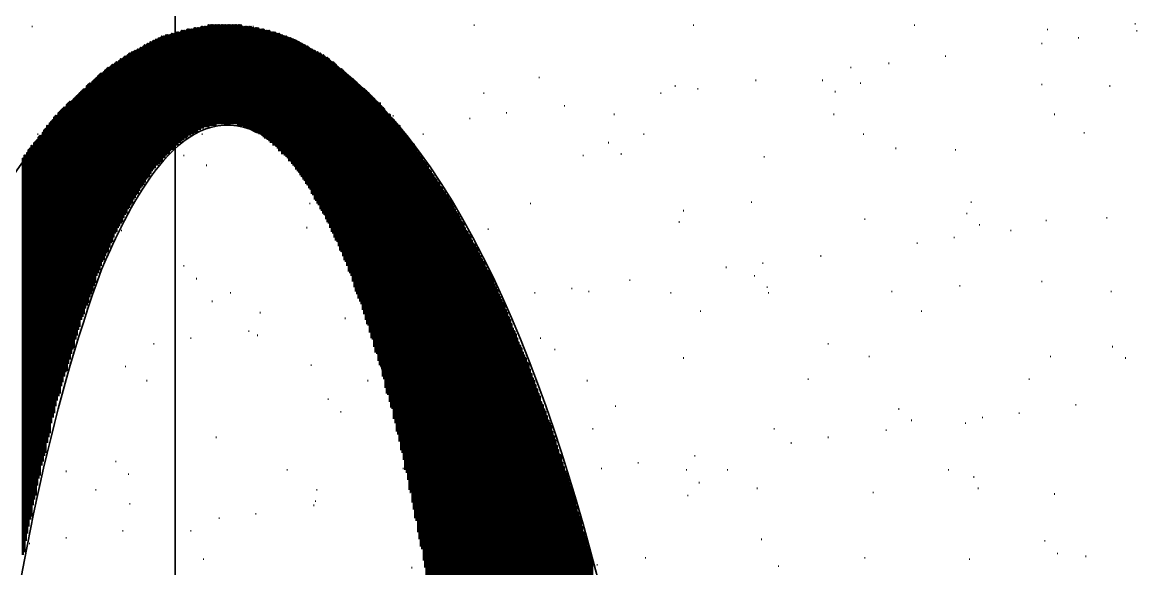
# Model space of a CAD drawing. Header units: inches. Extents: x 5 to 516, y -193 to 129.
# Drawn here: x 72.109 to 74.732, y -82.364 to -81.078 of the extents above; entities that cross this region are included whole.
import ezdxf

# ---------------------------------------------------------------- set-up
doc = ezdxf.new("R2010")
doc.units = ezdxf.units.IN
doc.header["$MEASUREMENT"] = 0
doc.layers.add('PDF4_Geometry', color=7, linetype='Continuous')

msp = doc.modelspace()

# ---------------------------------------------------------------- linework, layer by layer
at = {"layer": 'PDF4_Geometry', "lineweight": 35}
for points in [[(72.4687539, -100.0563172), (72.4687539, -77.7463161), (72.5687539, -77.739648), (72.6687539, -77.7196488)], [(72.7320875, -81.1129845), (72.7520875, -81.119651), (72.7687541, -81.1296511)], [(72.6920874, -81.3563179), (72.6820874, -81.3496513), (72.6687542, -81.3396512), (72.6587542, -81.3363178), (72.6454208, -81.3296512)], [(72.3054208, -81.636318), (72.2954208, -81.6596512), (72.2854208, -81.6863178)], [(72.9854207, -81.9963179), (72.9654209, -81.9296512)]]:
    msp.add_lwpolyline(points, dxfattribs=at)
at = {"layer": 'PDF4_Geometry', "lineweight": 15}
for points in [[(72.1320941, -81.0896489), (72.1320941, -81.0863155)], [(72.6520933, -81.0896489), (72.6520933, -81.0863155)], [(73.1720925, -81.0863155), (73.1720925, -81.0829822)], [(73.6887586, -81.0863155), (73.6887586, -81.0829822)], [(74.2087612, -81.0863155), (74.2087612, -81.0829822)], [(74.7287604, -81.0829822), (74.7287604, -81.0796489)], [(72.5320948, -81.0929822), (72.5320948, -81.0896489)], [(74.522092, -81.0963155), (74.522092, -81.0929822)], [(74.5954257, -81.1163155), (74.5954257, -81.1129821)], [(74.7320936, -81.0996488), (74.7320936, -81.0963155)], [(74.5087591, -81.1296488), (74.5087591, -81.1263156)], [(74.2820949, -81.1596488), (74.2820949, -81.1563155)], [(74.0587605, -81.1863156), (74.0587605, -81.1829821)], [(74.1487602, -81.1763155), (74.1487602, -81.1729822)], [(72.6454269, -81.1963155), (72.6454269, -81.1929822)], [(73.3254264, -81.2096489), (73.3254264, -81.2063155)], [(73.835426, -81.2163155), (73.835426, -81.2129822)], [(73.9920932, -81.2163155), (73.9920932, -81.2129822)], [(72.6787589, -81.2229822), (72.6787589, -81.2196488)], [(72.7687586, -81.2429821), (72.7687586, -81.2396488)], [(73.1954283, -81.2463156), (73.1954283, -81.2429821)], [(73.612095, -81.2463156), (73.612095, -81.2429821)], [(73.645427, -81.2296488), (73.645427, -81.2263155)], [(73.6987615, -81.2363155), (73.6987615, -81.2329822)], [(74.0220919, -81.2429821), (74.0220919, -81.2396488)], [(74.0820929, -81.2229822), (74.0820929, -81.2196488)], [(74.5087591, -81.2263155), (74.5087591, -81.2229822)], [(74.6687594, -81.2296488), (74.6687594, -81.2263155)], [(72.3320927, -81.2496489), (72.3320927, -81.2463156)], [(72.4620943, -81.2996489), (72.4620943, -81.2963155)], [(72.9820935, -81.2996489), (72.9820935, -81.2963155)], [(73.2487595, -81.2929822), (73.2487595, -81.2896488)], [(73.3854274, -81.2763155), (73.3854274, -81.2729822)], [(73.5020927, -81.2963155), (73.5020927, -81.2929822)], [(74.0187587, -81.2963155), (74.0187587, -81.2929822)], [(74.5387614, -81.2963155), (74.5387614, -81.2929822)], [(73.1620929, -81.3063156), (73.1620929, -81.3029821)], [(72.1454268, -81.3429822), (72.1454268, -81.3396489)], [(72.5320948, -81.3429822), (72.5320948, -81.3396489)], [(72.9354253, -81.3363155), (72.9354253, -81.3329822)], [(73.052094, -81.3429822), (73.052094, -81.3396489)], [(73.5720932, -81.3429822), (73.5720932, -81.3396489)], [(74.0887593, -81.3429822), (74.0887593, -81.3396489)], [(74.6087619, -81.3396489), (74.6087619, -81.3363155)], [(72.1754256, -81.3696489), (72.1754256, -81.3663155)], [(72.7154274, -81.3629821), (72.7154274, -81.3596489)], [(72.802094, -81.3529822), (72.802094, -81.3496488)], [(72.8220932, -81.3563155), (72.8220932, -81.3529822)], [(73.4887599, -81.3629821), (73.4887599, -81.3596489)], [(74.1654262, -81.3763156), (74.1654262, -81.3729821)], [(72.4887598, -81.3929822), (72.4887598, -81.3896489)], [(72.9920931, -81.3996489), (72.9920931, -81.3963155)], [(73.4287589, -81.3929822), (73.4287589, -81.3896489)], [(73.5187587, -81.3896489), (73.5187587, -81.3863155)], [(73.8554253, -81.3963155), (73.8554253, -81.3929822)], [(74.3054273, -81.3796489), (74.3054273, -81.3763156)], [(72.1187613, -81.4129823), (72.1187613, -81.4096488)], [(72.2654254, -81.4229823), (72.2654254, -81.4196489)], [(72.3520919, -81.4129823), (72.3520919, -81.4096488)], [(72.5420944, -81.4163155), (72.5420944, -81.4129823)], [(72.2687586, -81.5063156), (72.2687586, -81.5029822)], [(72.3220931, -81.5029822), (72.3220931, -81.4996489)], [(72.785428, -81.5063156), (72.785428, -81.5029822)], [(72.9887599, -81.5096489), (72.9887599, -81.5063156)], [(73.3054272, -81.5063156), (73.3054272, -81.5029822)], [(73.8254265, -81.5029822), (73.8254265, -81.4996489)], [(74.3420925, -81.5029822), (74.3420925, -81.4996489)], [(73.0187586, -81.5363155), (73.0187586, -81.5329822)], [(73.6654262, -81.5229822), (73.6654262, -81.5196489)], [(74.3320929, -81.5296488), (74.3320929, -81.5263155)], [(73.6554266, -81.5496489), (73.6554266, -81.5463155)], [(74.0920924, -81.5429823), (74.0920924, -81.5396488)], [(74.3620951, -81.5563156), (74.3620951, -81.5529822)], [(74.5187588, -81.5463155), (74.5187588, -81.5429823)], [(74.662093, -81.5396488), (74.662093, -81.5363155)], [(72.3420923, -81.5696489), (72.3420923, -81.5663156)], [(72.7787616, -81.5629822), (72.7787616, -81.5596489)], [(73.2054279, -81.5663156), (73.2054279, -81.5629822)], [(74.3020941, -81.5863155), (74.3020941, -81.5829822)], [(74.4354254, -81.5696489), (74.4354254, -81.5663156)], [(74.2154276, -81.5996488), (74.2154276, -81.5963155)], [(73.9887599, -81.6296489), (73.9887599, -81.6263156)], [(72.4887598, -81.6529822), (72.4887598, -81.6496489)], [(73.7654255, -81.6563155), (73.7654255, -81.6529822)], [(73.852092, -81.6463155), (73.852092, -81.6429822)], [(72.5187586, -81.6829822), (72.5187586, -81.6796489)], [(73.1654261, -81.6696489), (73.1654261, -81.6663156)], [(73.5387613, -81.6863156), (73.5387613, -81.6829822)], [(73.8320929, -81.6763156), (73.8320929, -81.6729823)], [(74.5087591, -81.6896489), (74.5087591, -81.6863156)], [(72.5987588, -81.7163156), (72.5987588, -81.7129822)], [(73.0054259, -81.7196488), (73.0054259, -81.7163156)], [(73.1154281, -81.7163156), (73.1154281, -81.7129822)], [(73.3154268, -81.7163156), (73.3154268, -81.7129822)], [(73.4020934, -81.7063155), (73.4020934, -81.7029822)], [(73.4420951, -81.7129822), (73.4420951, -81.7096489)], [(73.6354274, -81.7163156), (73.6354274, -81.7129822)], [(73.862095, -81.7029822), (73.862095, -81.6996489)], [(73.8654282, -81.7163156), (73.8654282, -81.7129822)], [(74.1554266, -81.7129822), (74.1554266, -81.7096489)], [(74.3154269, -81.6996489), (74.3154269, -81.6963155)], [(74.6720927, -81.7129822), (74.6720927, -81.7096489)], [(72.1287609, -81.7329823), (72.1287609, -81.7296488)], [(72.5554272, -81.7363156), (72.5554272, -81.7329823)], [(73.0920924, -81.7463156), (73.0920924, -81.7429822)], [(72.1487601, -81.7629822), (72.1487601, -81.7596489)], [(72.6687593, -81.7629822), (72.6687593, -81.7596489)], [(72.9554279, -81.7629822), (72.9554279, -81.7596489)], [(73.1854253, -81.7596489), (73.1854253, -81.7563156)], [(73.705428, -81.7596489), (73.705428, -81.7563156)], [(74.2254272, -81.7596489), (74.2254272, -81.7563156)], [(72.8687613, -81.7763156), (72.8687613, -81.7729822)], [(72.5054258, -81.8229822), (72.5054258, -81.8196489)], [(72.6420937, -81.8063156), (72.6420937, -81.8029822)], [(72.6620929, -81.8163156), (72.6620929, -81.8129822)], [(73.3287596, -81.8229822), (73.3287596, -81.8196489)], [(72.4187593, -81.8363156), (72.4187593, -81.8329822)], [(73.362095, -81.849649), (73.362095, -81.8463156)], [(74.0054259, -81.8363156), (74.0054259, -81.8329822)], [(74.6754258, -81.8429821), (74.6754258, -81.839649)], [(72.192095, -81.8663156), (72.192095, -81.8629822)], [(73.6654262, -81.869649), (73.6654262, -81.8663156)], [(74.1020921, -81.8663156), (74.1020921, -81.8629822)], [(74.5287618, -81.8663156), (74.5287618, -81.8629822)], [(74.7054281, -81.869649), (74.7054281, -81.8663156)], [(72.3520919, -81.8896488), (72.3520919, -81.8863156)], [(72.7887612, -81.8863156), (72.7887612, -81.8829822)], [(73.2154275, -81.8863156), (73.2154275, -81.8829822)], [(72.4020933, -81.9229823), (72.4020933, -81.9196489)], [(72.9220925, -81.9229823), (72.9220925, -81.9196489)], [(73.4387586, -81.9229823), (73.4387586, -81.9196489)], [(73.9587612, -81.9196489), (73.9587612, -81.9163155)], [(74.4787604, -81.9196489), (74.4787604, -81.9163155)], [(72.1620928, -81.9629821), (72.1620928, -81.959649)], [(72.8287596, -81.9663156), (72.8287596, -81.9629821)], [(74.5887593, -81.979649), (74.5887593, -81.9763156)], [(72.8587617, -81.9963156), (72.8587617, -81.9929822)], [(73.5054259, -81.9829822), (73.5054259, -81.979649)], [(74.1720926, -81.989649), (74.1720926, -81.9863156)], [(74.455428, -81.9996488), (74.455428, -81.9963156)], [(74.2020948, -82.0163156), (74.2020948, -82.0129822)], [(74.3287597, -82.0229822), (74.3287597, -82.0196489)], [(74.3687615, -82.0096488), (74.3687615, -82.0063156)], [(72.1387605, -82.0563155), (72.1387605, -82.0529823)], [(72.5654268, -82.0563155), (72.5654268, -82.0529823)], [(73.0154255, -82.0396489), (73.0154255, -82.0363157)], [(73.4520947, -82.0363157), (73.4520947, -82.0329822)], [(73.878761, -82.0363157), (73.878761, -82.0329822)], [(74.0054259, -82.0563155), (74.0054259, -82.0529823)], [(74.1420938, -82.0396489), (74.1420938, -82.0363157)], [(73.9187594, -82.0696489), (73.9187594, -82.0663155)], [(72.3287595, -82.1129822), (72.3287595, -82.109649)], [(73.6920951, -82.099649), (73.6920951, -82.0963156)], [(72.2120942, -82.1363156), (72.2120942, -82.1329823)], [(72.7320934, -82.1329823), (72.7320934, -82.1296488)], [(73.0054259, -82.1296488), (73.0054259, -82.1263156)], [(73.2520927, -82.1329823), (73.2520927, -82.1296488)], [(73.4720939, -82.1296488), (73.4720939, -82.1263156)], [(73.5587605, -82.1163156), (73.5587605, -82.1129822)], [(73.6720926, -82.1329823), (73.6720926, -82.1296488)], [(73.7687587, -82.1329823), (73.7687587, -82.1296488)], [(74.2887614, -82.1329823), (74.2887614, -82.1296488)], [(72.3587617, -82.1429823), (72.3587617, -82.1396489)], [(73.2454263, -82.1596489), (73.2454263, -82.1563157)], [(73.7020947, -82.1629823), (73.7020947, -82.1596489)], [(74.3487589, -82.1496489), (74.3487589, -82.1463156)], [(72.2820947, -82.1796489), (72.2820947, -82.1763155)], [(72.802094, -82.1796489), (72.802094, -82.1763155)], [(73.0220919, -82.1863155), (73.0220919, -82.1829823)], [(73.1087618, -82.1763155), (73.1087618, -82.1729823)], [(73.3220932, -82.1796489), (73.3220932, -82.1763155)], [(73.8387593, -82.1763155), (73.8387593, -82.1729823)], [(74.1120951, -82.1863155), (74.1120951, -82.1829823)], [(74.3587619, -82.1763155), (74.3587619, -82.1729823)], [(74.5387614, -82.1896489), (74.5387614, -82.1863155)], [(72.3620949, -82.2129821), (72.3620949, -82.209649)], [(72.7954276, -82.2163156), (72.7954276, -82.2129821)], [(72.7987608, -82.2063155), (72.7987608, -82.2029824)], [(73.2254271, -82.209649), (73.2254271, -82.2063155)], [(73.6754257, -82.1929824), (73.6754257, -82.1896489)], [(72.6587597, -82.2363156), (72.6587597, -82.2329822)], [(72.5720932, -82.2463157), (72.5720932, -82.2429822)], [(72.2120942, -82.2929823), (72.2120942, -82.2896489)], [(72.3454255, -82.2763157), (72.3454255, -82.2729823)], [(72.5054258, -82.2763157), (72.5054258, -82.2729823)], [(73.1720925, -82.2796489), (73.1720925, -82.2763157)], [(73.8487589, -82.2963155), (73.8487589, -82.2929823)], [(72.1254277, -82.3063155), (72.1254277, -82.3029823)], [(73.2020947, -82.3096489), (73.2020947, -82.3063155)], [(74.5154256, -82.2996489), (74.5154256, -82.2963155)], [(72.535428, -82.3429822), (72.535428, -82.339649)], [(73.0554272, -82.339649), (73.0554272, -82.3363156)], [(73.5754265, -82.339649), (73.5754265, -82.3363156)], [(74.0920924, -82.339649), (74.0920924, -82.3363156)], [(74.3387593, -82.3429822), (74.3387593, -82.339649)], [(74.5454278, -82.329649), (74.5454278, -82.3263155)], [(74.6120951, -82.3363156), (74.6120951, -82.3329822)], [(73.0254284, -82.3629822), (73.0254284, -82.3596491)], [(73.4620943, -82.3563156), (73.4620943, -82.3529822)], [(73.8887606, -82.3596491), (73.8887606, -82.3563156)]]:
    msp.add_lwpolyline(points, dxfattribs=at)
at = {"layer": 'PDF4_Geometry', "lineweight": 50}
for points in [[(72.5470891, -81.3246499), (72.5470891, -81.0846499), (72.5470891, -81.3246499)], [(72.5504189, -81.3213167), (72.5504189, -81.0846501), (72.5504189, -81.3213167)], [(72.5537555, -81.3213167), (72.5537555, -81.0846501), (72.5537555, -81.3213167)], [(72.5570853, -81.3213167), (72.5570853, -81.0846501), (72.5570853, -81.3213167)], [(72.5604219, -81.3213167), (72.5604219, -81.0846501), (72.5604219, -81.3213167)], [(72.5637517, -81.3213167), (72.5637517, -81.0846501), (72.5637517, -81.3213167)], [(72.5670883, -81.3179835), (72.5670883, -81.0846502), (72.5670883, -81.3179835)], [(72.5704181, -81.3179835), (72.5704181, -81.0846502), (72.5704181, -81.3179835)], [(72.5737547, -81.3179835), (72.5737547, -81.0846502), (72.5737547, -81.3179835)], [(72.5770845, -81.3179835), (72.5770845, -81.0846502), (72.5770845, -81.3179835)], [(72.5804211, -81.3179835), (72.5804211, -81.0846502), (72.5804211, -81.3179835)], [(72.5837509, -81.3179835), (72.5837509, -81.0846502), (72.5837509, -81.3179835)], [(72.5870875, -81.3179835), (72.5870875, -81.0846502), (72.5870875, -81.3179835)], [(72.5904241, -81.3179835), (72.5904241, -81.0846502), (72.5904241, -81.3179835)], [(72.5937539, -81.3179835), (72.5937539, -81.0846502), (72.5937539, -81.3179835)], [(72.5970837, -81.3179835), (72.5970837, -81.0846502), (72.5970837, -81.3179835)], [(72.6004203, -81.3179835), (72.6004203, -81.0846502), (72.6004203, -81.3179835)], [(72.6037568, -81.3179835), (72.6037568, -81.0846502), (72.6037568, -81.3179835)], [(72.6070867, -81.3179835), (72.6070867, -81.0846502), (72.6070867, -81.3179835)], [(72.6104165, -81.3179835), (72.6104165, -81.0846502), (72.6104165, -81.3179835)], [(72.6137531, -81.3179835), (72.6137531, -81.0846502), (72.6137531, -81.3179835)], [(72.6170896, -81.3213167), (72.6170896, -81.0846501), (72.6170896, -81.3213167)], [(72.6204194, -81.3213167), (72.6204194, -81.0846501), (72.6204194, -81.3213167)], [(72.623756, -81.3213167), (72.623756, -81.0846501), (72.623756, -81.3213167)], [(72.4370902, -81.4046501), (72.4370902, -81.1113167), (72.4370902, -81.4046501)], [(72.44042, -81.3979837), (72.44042, -81.111317), (72.44042, -81.3979837)], [(72.4437498, -81.3979837), (72.4437498, -81.111317), (72.4437498, -81.3979837)], [(72.4470864, -81.3913173), (72.4470864, -81.1079839), (72.4470864, -81.3913173)], [(72.450423, -81.3879841), (72.450423, -81.1079841), (72.450423, -81.3879841)], [(72.4537528, -81.3879841), (72.4537528, -81.1079841), (72.4537528, -81.3879841)], [(72.4570894, -81.3813177), (72.4570894, -81.1079843), (72.4570894, -81.3813177)], [(72.4604192, -81.3779845), (72.4604192, -81.1046511), (72.4604192, -81.3779845)], [(72.4637558, -81.3779845), (72.4637558, -81.1046511), (72.4637558, -81.3779845)], [(72.4670856, -81.3713181), (72.4670856, -81.1046514), (72.4670856, -81.3713181)], [(72.4704221, -81.3679815), (72.4704221, -81.1013148), (72.4704221, -81.3679815)], [(72.473752, -81.3679815), (72.473752, -81.1013148), (72.473752, -81.3679815)], [(72.4770885, -81.3613151), (72.4770885, -81.1013151), (72.4770885, -81.3613151)], [(72.4804184, -81.3613151), (72.4804184, -81.1013151), (72.4804184, -81.3613151)], [(72.4837549, -81.3579853), (72.4837549, -81.0979853), (72.4837549, -81.3579853)], [(72.4870847, -81.3546487), (72.4870847, -81.097982), (72.4870847, -81.3546487)], [(72.4904213, -81.3513155), (72.4904213, -81.0979822), (72.4904213, -81.3513155)], [(72.4937511, -81.3513155), (72.4937511, -81.0979822), (72.4937511, -81.3513155)], [(72.4970877, -81.3479823), (72.4970877, -81.094649), (72.4970877, -81.3479823)], [(72.5004175, -81.3446491), (72.5004175, -81.0946491), (72.5004175, -81.3446491)], [(72.5037541, -81.3446491), (72.5037541, -81.0946491), (72.5037541, -81.3446491)], [(72.5070907, -81.3413159), (72.5070907, -81.0946492), (72.5070907, -81.3413159)], [(72.5104205, -81.3413159), (72.5104205, -81.0946492), (72.5104205, -81.3413159)], [(72.5137503, -81.3379827), (72.5137503, -81.091316), (72.5137503, -81.3379827)], [(72.5170869, -81.3379827), (72.5170869, -81.091316), (72.5170869, -81.3379827)], [(72.5204235, -81.3346495), (72.5204235, -81.0913162), (72.5204235, -81.3346495)], [(72.5237533, -81.3313163), (72.5237533, -81.0913163), (72.5237533, -81.3313163)], [(72.5270831, -81.3313163), (72.5270831, -81.0913163), (72.5270831, -81.3313163)], [(72.5304197, -81.3279831), (72.5304197, -81.0879831), (72.5304197, -81.3279831)], [(72.5337563, -81.3279831), (72.5337563, -81.0879831), (72.5337563, -81.3279831)], [(72.5370861, -81.3246499), (72.5370861, -81.0879833), (72.5370861, -81.3246499)], [(72.5404227, -81.3246499), (72.5404227, -81.0879833), (72.5404227, -81.3246499)], [(72.5437525, -81.3246499), (72.5437525, -81.0879833), (72.5437525, -81.3246499)], [(72.6270858, -81.3213167), (72.6270858, -81.0879834), (72.6270858, -81.3213167)], [(72.6304224, -81.3246499), (72.6304224, -81.0879833), (72.6304224, -81.3246499)], [(72.6337522, -81.3246499), (72.6337522, -81.0879833), (72.6337522, -81.3246499)], [(72.6370888, -81.3279831), (72.6370888, -81.0879831), (72.6370888, -81.3279831)], [(72.6404186, -81.3279831), (72.6404186, -81.0879831), (72.6404186, -81.3279831)], [(72.6437552, -81.3279831), (72.6437552, -81.0879831), (72.6437552, -81.3279831)], [(72.647085, -81.3313163), (72.647085, -81.087983), (72.647085, -81.3313163)], [(72.6504216, -81.3313163), (72.6504216, -81.0913163), (72.6504216, -81.3313163)], [(72.6537514, -81.3346495), (72.6537514, -81.0913162), (72.6537514, -81.3346495)], [(72.657088, -81.3346495), (72.657088, -81.0913162), (72.657088, -81.3346495)], [(72.6604178, -81.3379827), (72.6604178, -81.091316), (72.6604178, -81.3379827)], [(72.6637544, -81.3379827), (72.6637544, -81.091316), (72.6637544, -81.3379827)], [(72.6670842, -81.3413159), (72.6670842, -81.0946492), (72.6670842, -81.3413159)], [(72.6704208, -81.3413159), (72.6704208, -81.0946492), (72.6704208, -81.3413159)], [(72.6737574, -81.3446491), (72.6737574, -81.0946491), (72.6737574, -81.3446491)], [(72.6770872, -81.3479823), (72.6770872, -81.094649), (72.6770872, -81.3479823)], [(72.680417, -81.3513155), (72.680417, -81.0979822), (72.680417, -81.3513155)], [(72.6837536, -81.3513155), (72.6837536, -81.0979822), (72.6837536, -81.3513155)], [(72.6870902, -81.3546487), (72.6870902, -81.097982), (72.6870902, -81.3546487)], [(72.69042, -81.3579853), (72.69042, -81.0979853), (72.69042, -81.3579853)], [(72.6937498, -81.3613151), (72.6937498, -81.1013151), (72.6937498, -81.3613151)], [(72.6970864, -81.3613151), (72.6970864, -81.1013151), (72.6970864, -81.3613151)], [(72.700423, -81.3679815), (72.700423, -81.1013148), (72.700423, -81.3679815)], [(72.7037528, -81.3679815), (72.7037528, -81.1013148), (72.7037528, -81.3679815)], [(72.7070894, -81.3713181), (72.7070894, -81.1046514), (72.7070894, -81.3713181)], [(72.7104192, -81.3746513), (72.7104192, -81.1046513), (72.7104192, -81.3746513)], [(72.7137558, -81.3813177), (72.7137558, -81.104651), (72.7137558, -81.3813177)], [(72.7170856, -81.3813177), (72.7170856, -81.1079843), (72.7170856, -81.3813177)], [(72.7204222, -81.3879841), (72.7204222, -81.1079841), (72.7204222, -81.3879841)], [(72.723752, -81.3879841), (72.723752, -81.1113174), (72.723752, -81.3879841)], [(72.7270886, -81.3913173), (72.7270886, -81.1113173), (72.7270886, -81.3913173)], [(72.7304184, -81.3946505), (72.7304184, -81.1113171), (72.7304184, -81.3946505)], [(72.3870888, -81.4679842), (72.3870888, -81.1379842), (72.3870888, -81.4679842)], [(72.3904186, -81.464651), (72.3904186, -81.1379843), (72.3904186, -81.464651)], [(72.3937552, -81.4613178), (72.3937552, -81.1346511), (72.3937552, -81.4613178)], [(72.397085, -81.4546514), (72.397085, -81.1313181), (72.397085, -81.4546514)], [(72.4004216, -81.447985), (72.4004216, -81.1313184), (72.4004216, -81.447985)], [(72.4037514, -81.4446485), (72.4037514, -81.1279818), (72.4037514, -81.4446485)], [(72.407088, -81.4413187), (72.407088, -81.1279853), (72.407088, -81.4413187)], [(72.4104178, -81.4346489), (72.4104178, -81.1246488), (72.4104178, -81.4346489)], [(72.4137544, -81.4279825), (72.4137544, -81.1246491), (72.4137544, -81.4279825)], [(72.4170842, -81.4246493), (72.4170842, -81.1213159), (72.4170842, -81.4246493)], [(72.4204208, -81.4213161), (72.4204208, -81.121316), (72.4204208, -81.4213161)], [(72.4237574, -81.4146497), (72.4237574, -81.117983), (72.4237574, -81.4146497)], [(72.4270872, -81.4146497), (72.4270872, -81.117983), (72.4270872, -81.4146497)], [(72.430417, -81.4113165), (72.430417, -81.1146498), (72.430417, -81.4113165)], [(72.4337536, -81.4079833), (72.4337536, -81.1146499), (72.4337536, -81.4079833)], [(72.733755, -81.3979837), (72.733755, -81.1146503), (72.733755, -81.3979837)], [(72.7370848, -81.4046501), (72.7370848, -81.1146501), (72.7370848, -81.4046501)], [(72.7404214, -81.4046501), (72.7404214, -81.1146501), (72.7404214, -81.4046501)], [(72.7437512, -81.4113165), (72.7437512, -81.1179831), (72.7437512, -81.4113165)], [(72.7470878, -81.4146497), (72.7470878, -81.117983), (72.7470878, -81.4146497)], [(72.7504176, -81.4146497), (72.7504176, -81.1213163), (72.7504176, -81.4146497)], [(72.7537541, -81.4246493), (72.7537541, -81.1213159), (72.7537541, -81.4246493)], [(72.7570907, -81.4279825), (72.7570907, -81.1246491), (72.7570907, -81.4279825)], [(72.7604205, -81.4313157), (72.7604205, -81.124649), (72.7604205, -81.4313157)], [(72.7637504, -81.4379821), (72.7637504, -81.127982), (72.7637504, -81.4379821)], [(72.7670869, -81.4413187), (72.7670869, -81.1279853), (72.7670869, -81.4413187)], [(72.7704235, -81.447985), (72.7704235, -81.1313184), (72.7704235, -81.447985)], [(72.7737533, -81.4513149), (72.7737533, -81.1313148), (72.7737533, -81.4513149)], [(72.7770831, -81.4579846), (72.7770831, -81.1346513), (72.7770831, -81.4579846)], [(72.7804197, -81.4613178), (72.7804197, -81.1346511), (72.7804197, -81.4613178)], [(72.7837563, -81.4679842), (72.7837563, -81.1379842), (72.7837563, -81.4679842)], [(72.340424, -81.5513176), (72.340424, -81.1646509), (72.340424, -81.5513176)], [(72.3437538, -81.5479844), (72.3437538, -81.164651), (72.3437538, -81.5479844)], [(72.3470837, -81.5379848), (72.3470837, -81.1613181), (72.3470837, -81.5379848)], [(72.3504202, -81.5313184), (72.3504202, -81.157985), (72.3504202, -81.5313184)], [(72.3537568, -81.5279818), (72.3537568, -81.1579818), (72.3537568, -81.5279818)], [(72.3570866, -81.5179822), (72.3570866, -81.1546488), (72.3570866, -81.5179822)], [(72.3604164, -81.514649), (72.3604164, -81.1513156), (72.3604164, -81.514649)], [(72.363753, -81.5079826), (72.363753, -81.1513159), (72.363753, -81.5079826)], [(72.3670896, -81.5046494), (72.3670896, -81.1479827), (72.3670896, -81.5046494)], [(72.3704194, -81.4946498), (72.3704194, -81.1479831), (72.3704194, -81.4946498)], [(72.373756, -81.4913166), (72.373756, -81.1446499), (72.373756, -81.4913166)], [(72.3770858, -81.4846502), (72.3770858, -81.1446502), (72.3770858, -81.4846502)], [(72.3804224, -81.481317), (72.3804224, -81.141317), (72.3804224, -81.481317)], [(72.3837522, -81.4746506), (72.3837522, -81.1413173), (72.3837522, -81.4746506)], [(72.7870861, -81.4713174), (72.7870861, -81.1413174), (72.7870861, -81.4713174)], [(72.7904227, -81.481317), (72.7904227, -81.141317), (72.7904227, -81.481317)], [(72.7937525, -81.4846502), (72.7937525, -81.1446502), (72.7937525, -81.4846502)], [(72.7970891, -81.4946498), (72.7970891, -81.1446498), (72.7970891, -81.4946498)], [(72.8004189, -81.497983), (72.8004189, -81.147983), (72.8004189, -81.497983)], [(72.8037555, -81.5046494), (72.8037555, -81.1479827), (72.8037555, -81.5046494)], [(72.8070853, -81.5079826), (72.8070853, -81.1513159), (72.8070853, -81.5079826)], [(72.8104219, -81.5179822), (72.8104219, -81.1513155), (72.8104219, -81.5179822)], [(72.8137517, -81.5213154), (72.8137517, -81.1546487), (72.8137517, -81.5213154)], [(72.8170883, -81.5279818), (72.8170883, -81.1546484), (72.8170883, -81.5279818)], [(72.8204181, -81.5313184), (72.8204181, -81.157985), (72.8204181, -81.5313184)], [(72.8237547, -81.541318), (72.8237547, -81.161318), (72.8237547, -81.541318)], [(72.8270845, -81.5479844), (72.8270845, -81.1613177), (72.8270845, -81.5479844)], [(72.8304211, -81.5513176), (72.8304211, -81.1646509), (72.8304211, -81.5513176)], [(72.3037555, -81.6279845), (72.3037555, -81.1913178), (72.3037555, -81.6279845)], [(72.3070853, -81.6213181), (72.3070853, -81.1879848), (72.3070853, -81.6213181)], [(72.3104219, -81.6179815), (72.3104219, -81.1846482), (72.3104219, -81.6179815)], [(72.3137517, -81.6079853), (72.3137517, -81.184652), (72.3137517, -81.6079853)], [(72.3170883, -81.5979823), (72.3170883, -81.1813156), (72.3170883, -81.5979823)], [(72.3204181, -81.5946491), (72.3204181, -81.1779824), (72.3204181, -81.5946491)], [(72.3237547, -81.5846496), (72.3237547, -81.1779829), (72.3237547, -81.5846496)], [(72.3270845, -81.57465), (72.3270845, -81.1746499), (72.3270845, -81.57465)], [(72.3304211, -81.5713168), (72.3304211, -81.1713167), (72.3304211, -81.5713168)], [(72.3337509, -81.5613172), (72.3337509, -81.1713171), (72.3337509, -81.5613172)], [(72.3370874, -81.557984), (72.3370874, -81.1679839), (72.3370874, -81.557984)], [(72.8337509, -81.5613172), (72.8337509, -81.1679838), (72.8337509, -81.5613172)], [(72.8370875, -81.5713168), (72.8370875, -81.1713167), (72.8370875, -81.5713168)], [(72.8404241, -81.57465), (72.8404241, -81.1713166), (72.8404241, -81.57465)], [(72.8437539, -81.5846496), (72.8437539, -81.1746495), (72.8437539, -81.5846496)], [(72.8470837, -81.591316), (72.8470837, -81.1779826), (72.8470837, -81.591316)], [(72.8504203, -81.5946491), (72.8504203, -81.1813158), (72.8504203, -81.5946491)], [(72.8537569, -81.6046487), (72.8537569, -81.1846487), (72.8537569, -81.6046487)], [(72.8570867, -81.6146517), (72.8570867, -81.187985), (72.8570867, -81.6146517)], [(72.8604165, -81.6179815), (72.8604165, -81.1879815), (72.8604165, -81.6179815)], [(72.8637531, -81.6279845), (72.8637531, -81.1913178), (72.8637531, -81.6279845)], [(72.2737533, -81.7113179), (72.2737533, -81.2179845), (72.2737533, -81.7113179)], [(72.2770831, -81.6979851), (72.2770831, -81.2146517), (72.2770831, -81.6979851)], [(72.2804197, -81.6913187), (72.2804197, -81.2113186), (72.2804197, -81.6913187)], [(72.2837563, -81.6746493), (72.2837563, -81.2079826), (72.2837563, -81.6746493)], [(72.2870861, -81.6679829), (72.2870861, -81.2046495), (72.2870861, -81.6679829)], [(72.2904227, -81.6613165), (72.2904227, -81.2013165), (72.2904227, -81.6613165)], [(72.2937525, -81.6513169), (72.2937525, -81.1979835), (72.2937525, -81.6513169)], [(72.2970891, -81.6413173), (72.2970891, -81.1979839), (72.2970891, -81.6413173)], [(72.3004189, -81.6379841), (72.3004189, -81.1946507), (72.3004189, -81.6379841)], [(72.8670897, -81.6379841), (72.8670897, -81.1946507), (72.8670897, -81.6379841)], [(72.8704195, -81.6413173), (72.8704195, -81.1979839), (72.8704195, -81.6413173)], [(72.8737561, -81.6513169), (72.8737561, -81.2013169), (72.8737561, -81.6513169)], [(72.8770859, -81.6646497), (72.8770859, -81.2046497), (72.8770859, -81.6646497)], [(72.8804225, -81.6679829), (72.8804225, -81.2079829), (72.8804225, -81.6679829)], [(72.8837523, -81.6746493), (72.8837523, -81.2113159), (72.8837523, -81.6746493)], [(72.8870888, -81.6879821), (72.8870888, -81.2113154), (72.8870888, -81.6879821)], [(72.8904187, -81.7013149), (72.8904187, -81.2146482), (72.8904187, -81.7013149)], [(72.8937552, -81.7113179), (72.8937552, -81.2179845), (72.8937552, -81.7113179)], [(72.2437511, -81.7946512), (72.2437511, -81.2446512), (72.2437511, -81.7946512)], [(72.2470877, -81.7779818), (72.2470877, -81.2413151), (72.2470877, -81.7779818)], [(72.2504175, -81.7713154), (72.2504175, -81.237982), (72.2504175, -81.7713154)], [(72.2537541, -81.764649), (72.2537541, -81.234649), (72.2537541, -81.764649)], [(72.2570907, -81.7513162), (72.2570907, -81.2346495), (72.2570907, -81.7513162)], [(72.2604205, -81.7446498), (72.2604205, -81.2279831), (72.2604205, -81.7446498)], [(72.2637503, -81.7379834), (72.2637503, -81.2246501), (72.2637503, -81.7379834)], [(72.2670869, -81.7246507), (72.2670869, -81.2213173), (72.2670869, -81.7246507)], [(72.2704235, -81.7179843), (72.2704235, -81.2213175), (72.2704235, -81.7179843)], [(72.8970851, -81.7179843), (72.8970851, -81.2213175), (72.8970851, -81.7179843)], [(72.9004216, -81.7279838), (72.9004216, -81.2246505), (72.9004216, -81.7279838)], [(72.9037514, -81.7346502), (72.9037514, -81.2279835), (72.9037514, -81.7346502)], [(72.907088, -81.7413166), (72.907088, -81.2313166), (72.907088, -81.7413166)], [(72.9104178, -81.7546494), (72.9104178, -81.2346494), (72.9104178, -81.7546494)], [(72.9137544, -81.764649), (72.9137544, -81.234649), (72.9137544, -81.764649)], [(72.9170842, -81.7779818), (72.9170842, -81.2379818), (72.9170842, -81.7779818)], [(72.9204208, -81.7879848), (72.9204208, -81.2413181), (72.9204208, -81.7879848)], [(72.9237574, -81.791318), (72.9237574, -81.2446513), (72.9237574, -81.791318)], [(72.2170855, -81.8813177), (72.2170855, -81.2679844), (72.2170855, -81.8813177)], [(72.2204221, -81.8713181), (72.2204221, -81.2646514), (72.2204221, -81.8713181)], [(72.2237519, -81.8579854), (72.2237519, -81.264652), (72.2237519, -81.8579854)], [(72.2270885, -81.8479824), (72.2270885, -81.2613157), (72.2270885, -81.8479824)], [(72.2304183, -81.8446492), (72.2304183, -81.2579825), (72.2304183, -81.8446492)], [(72.2337549, -81.82465), (72.2337549, -81.2546499), (72.2337549, -81.82465)], [(72.2370847, -81.8146504), (72.2370847, -81.251317), (72.2370847, -81.8146504)], [(72.2404213, -81.8013176), (72.2404213, -81.2479842), (72.2404213, -81.8013176)], [(72.9270872, -81.807984), (72.9270872, -81.2479839), (72.9270872, -81.807984)], [(72.930417, -81.8213168), (72.930417, -81.2513167), (72.930417, -81.8213168)], [(72.9337536, -81.82465), (72.9337536, -81.2546499), (72.9337536, -81.82465)], [(72.9370902, -81.841316), (72.9370902, -81.2579826), (72.9370902, -81.841316)], [(72.94042, -81.8546488), (72.94042, -81.2613154), (72.94042, -81.8546488)], [(72.9437498, -81.8579854), (72.9437498, -81.264652), (72.9437498, -81.8579854)], [(72.9470864, -81.8746513), (72.9470864, -81.2679846), (72.9470864, -81.8746513)], [(72.950423, -81.8846509), (72.950423, -81.2679842), (72.950423, -81.8846509)], [(72.1937498, -81.9579847), (72.1937498, -81.291318), (72.1937498, -81.9579847)], [(72.1970864, -81.9513149), (72.1970864, -81.2879815), (72.1970864, -81.9513149)], [(72.2004229, -81.9346489), (72.2004229, -81.2846489), (72.2004229, -81.9346489)], [(72.2037527, -81.9246493), (72.2037527, -81.2813159), (72.2037527, -81.9246493)], [(72.2070893, -81.9113165), (72.2070893, -81.2779831), (72.2070893, -81.9113165)], [(72.2104191, -81.9013169), (72.2104191, -81.2779835), (72.2104191, -81.9013169)], [(72.2137557, -81.8979837), (72.2137557, -81.271317), (72.2137557, -81.8979837)], [(72.9537528, -81.8879841), (72.9537528, -81.2746508), (72.9537528, -81.8879841)], [(72.9570894, -81.9113165), (72.9570894, -81.2779831), (72.9570894, -81.9113165)], [(72.9604192, -81.9179829), (72.9604192, -81.2813162), (72.9604192, -81.9179829)], [(72.9637558, -81.9379821), (72.9637558, -81.2879821), (72.9637558, -81.9379821)], [(72.9670856, -81.9513149), (72.9670856, -81.2913148), (72.9670856, -81.9513149)], [(72.9704222, -81.9546515), (72.9704222, -81.2946514), (72.9704222, -81.9546515)], [(72.973752, -81.9713175), (72.973752, -81.2946508), (72.973752, -81.9713175)], [(72.1670842, -82.0679836), (72.1670842, -81.3213169), (72.1670842, -82.0679836)], [(72.1704208, -82.0546508), (72.1704208, -81.3213174), (72.1704208, -82.0546508)], [(72.1737574, -82.0446512), (72.1737574, -81.3146512), (72.1737574, -82.0446512)], [(72.1770872, -82.0213154), (72.1770872, -81.3113154), (72.1770872, -82.0213154)], [(72.180417, -82.0079827), (72.180417, -81.3079826), (72.180417, -82.0079827)], [(72.1837536, -81.9979831), (72.1837536, -81.3013163), (72.1837536, -81.9979831)], [(72.1870901, -81.9813171), (72.1870901, -81.2979837), (72.1870901, -81.9813171)], [(72.19042, -81.9679843), (72.19042, -81.2979842), (72.19042, -81.9679843)], [(72.9770886, -81.9846503), (72.9770886, -81.3013169), (72.9770886, -81.9846503)], [(72.9804184, -81.9879835), (72.9804184, -81.3046501), (72.9804184, -81.9879835)], [(72.983755, -82.0113158), (72.983755, -81.3079825), (72.983755, -82.0113158)], [(72.9870848, -82.0213154), (72.9870848, -81.3146487), (72.9870848, -82.0213154)], [(72.9904214, -82.041318), (72.9904214, -81.3179846), (72.9904214, -82.041318)], [(72.9937512, -82.0479844), (72.9937512, -81.3213177), (72.9937512, -82.0479844)], [(72.9970878, -82.0646504), (72.9970878, -81.321317), (72.9970878, -82.0646504)], [(72.147085, -82.1513169), (72.147085, -81.3479835), (72.147085, -82.1513169)], [(72.1504216, -82.1446505), (72.1504216, -81.3446505), (72.1504216, -82.1446505)], [(72.1537514, -82.1213182), (72.1537514, -81.3446514), (72.1537514, -82.1213182)], [(72.157088, -82.1113152), (72.157088, -81.3379818), (72.157088, -82.1113152)], [(72.1604178, -82.0979824), (72.1604178, -81.3313157), (72.1604178, -82.0979824)], [(72.1637544, -82.091316), (72.1637544, -81.3279826), (72.1637544, -82.091316)], [(73.0004176, -82.0846496), (73.0004176, -81.3279829), (73.0004176, -82.0846496)], [(73.0037542, -82.091316), (73.0037542, -81.3346493), (73.0037542, -82.091316)], [(73.0070908, -82.1079854), (73.0070908, -81.3379853), (73.0070908, -82.1079854)], [(73.0104206, -82.1313178), (73.0104206, -81.3413177), (73.0104206, -82.1313178)], [(73.0137504, -82.1379842), (73.0137504, -81.3446508), (73.0137504, -82.1379842)], [(72.1270858, -82.2479831), (72.1270858, -81.3746497), (72.1270858, -82.2479831)], [(72.1304224, -82.2413167), (72.1304224, -81.3679833), (72.1304224, -82.2413167)], [(72.1337522, -82.2146511), (72.1337522, -81.3679844), (72.1337522, -82.2146511)], [(72.1370888, -82.2013149), (72.1370888, -81.3613148), (72.1370888, -82.2013149)], [(72.1404186, -82.1913187), (72.1404186, -81.3579853), (72.1404186, -82.1913187)], [(72.1437552, -82.1679829), (72.1437552, -81.3546495), (72.1437552, -82.1679829)], [(73.017087, -82.1546501), (73.017087, -81.3513167), (73.017087, -82.1546501)], [(73.0204235, -82.1779825), (73.0204235, -81.3546491), (73.0204235, -82.1779825)], [(73.0237534, -82.1846489), (73.0237534, -81.3579822), (73.0237534, -82.1846489)], [(73.0270832, -82.2079847), (73.0270832, -81.3646513), (73.0270832, -82.2079847)], [(73.0304198, -82.2246507), (73.0304198, -81.3646506), (73.0304198, -82.2246507)], [(73.0337563, -82.2446499), (73.0337563, -81.3746498), (73.0337563, -82.2446499)], [(72.1104164, -82.3313164), (72.1104164, -81.3979831), (72.1104164, -82.3313164)], [(72.113753, -82.32465), (72.113753, -81.3913167), (72.113753, -82.32465)], [(72.1170896, -82.2979844), (72.1170896, -81.3913177), (72.1170896, -82.2979844)], [(72.1204194, -82.2813184), (72.1204194, -81.3846518), (72.1204194, -82.2813184)], [(72.123756, -82.2646491), (72.123756, -81.3779823), (72.123756, -82.2646491)], [(73.0370861, -82.2513163), (73.0370861, -81.3779829), (73.0370861, -82.2513163)], [(73.0404227, -82.2779819), (73.0404227, -81.3846485), (73.0404227, -82.2779819)], [(73.0437525, -82.2946512), (73.0437525, -81.3879845), (73.0437525, -82.2946512)], [(73.0470891, -82.3113172), (73.0470891, -81.3946505), (73.0470891, -82.3113172)], [(73.0504189, -82.3179836), (73.0504189, -81.3979836), (73.0504189, -82.3179836)], [(73.0537555, -82.3446492), (73.0537555, -81.4046491), (73.0537555, -82.3446492)], [(73.0570853, -82.3613152), (73.0570853, -81.4079818), (73.0570853, -82.3613152)], [(73.0604219, -82.3813178), (73.0604219, -81.4113178), (73.0604219, -82.3813178)], [(73.0637517, -82.3879842), (73.0637517, -81.4179842), (73.0637517, -82.3879842)], [(73.0670883, -82.417983), (73.0670883, -81.4246496), (73.0670883, -82.417983)], [(73.0704181, -82.4379821), (73.0704181, -81.4279821), (73.0704181, -82.4379821)], [(73.0737547, -82.4579847), (73.0737547, -81.4346513), (73.0737547, -82.4579847)], [(73.0770845, -82.4679843), (73.0770845, -81.4379842), (73.0770845, -82.4679843)], [(73.0804211, -82.4979831), (73.0804211, -81.4446497), (73.0804211, -82.4979831)], [(73.0837509, -82.5179823), (73.0837509, -81.4479822), (73.0837509, -82.5179823)], [(73.0870875, -82.5379849), (73.0870875, -81.4546514), (73.0870875, -82.5379849)], [(73.0904241, -82.5479845), (73.0904241, -81.454651), (73.0904241, -82.5479845)], [(73.0937539, -82.5846496), (73.0937539, -81.4646495), (73.0937539, -82.5846496)], [(73.0970837, -82.6113152), (73.0970837, -81.4679818), (73.0970837, -82.6113152)], [(73.1004203, -82.6246514), (73.1004203, -81.4746513), (73.1004203, -82.6246514)], [(73.1037569, -82.6646498), (73.1037569, -81.477983), (73.1037569, -82.6646498)], [(73.1070867, -82.6879822), (73.1070867, -81.4846487), (73.1070867, -82.6879822)], [(73.1104165, -82.701315), (73.1104165, -81.4879815), (73.1104165, -82.701315)], [(73.1137531, -82.7346503), (73.1137531, -81.4946502), (73.1137531, -82.7346503)], [(73.1170897, -82.7546495), (73.1170897, -81.4979827), (73.1170897, -82.7546495)], [(73.1204195, -82.7746521), (73.1204195, -81.5013187), (73.1204195, -82.7746521)], [(73.1237561, -82.7846483), (73.1237561, -81.5113149), (73.1237561, -82.7846483)], [(73.1270859, -82.8213169), (73.1270859, -81.5179835), (73.1270859, -82.8213169)], [(73.1304225, -82.8479824), (73.1304225, -81.524649), (73.1304225, -82.8479824)], [(73.1337523, -82.8613152), (73.1337523, -81.5279818), (73.1337523, -82.8613152)], [(73.1370889, -82.901317), (73.1370889, -81.5346502), (73.1370889, -82.901317)], [(73.1404187, -82.9546516), (73.1404187, -81.5413181), (73.1404187, -82.9546516)], [(73.1437553, -82.9679844), (73.1437553, -81.5479843), (73.1437553, -82.9679844)], [(73.1470851, -83.0079827), (73.1470851, -81.551316), (73.1470851, -83.0079827)], [(73.1504217, -83.0246521), (73.1504217, -81.5613187), (73.1504217, -83.0246521)], [(73.1537515, -83.0646505), (73.1537515, -81.5679836), (73.1537515, -83.0646505)], [(73.1570881, -83.0779833), (73.1570881, -81.5713164), (73.1570881, -83.0779833)], [(73.1604179, -83.1179817), (73.1604179, -81.5779816), (73.1604179, -83.1179817)], [(73.1637545, -83.1746494), (73.1637545, -81.581316), (73.1637545, -83.1746494)], [(73.1670843, -83.1879822), (73.1670843, -81.5913154), (73.1670843, -83.1879822)], [(73.1704208, -83.2379836), (73.1704208, -81.5979834), (73.1704208, -83.2379836)], [(73.1737574, -83.2746521), (73.1737574, -81.6013186), (73.1737574, -83.2746521)], [(73.1770872, -83.2913181), (73.1770872, -81.6079847), (73.1770872, -83.2913181)], [(73.1804171, -83.3613153), (73.1804171, -81.6113151), (73.1804171, -83.3613153)], [(73.1837536, -83.3879843), (73.1837536, -81.6213175), (73.1837536, -83.3879843)], [(73.1870902, -83.4646512), (73.1870902, -81.6279843), (73.1870902, -83.4646512)], [(73.19042, -83.4913168), (73.19042, -81.6346501), (73.19042, -83.4913168)], [(73.1937498, -83.5713169), (73.1937498, -81.6413167), (73.1937498, -83.5713169)], [(73.1970864, -83.5979825), (73.1970864, -81.644649), (73.1970864, -83.5979825)], [(73.200423, -83.6779826), (73.200423, -81.6546493), (73.200423, -83.6779826)], [(73.2037528, -83.7313172), (73.2037528, -81.6613172), (73.2037528, -83.7313172)], [(73.2070894, -83.7579828), (73.2070894, -81.6646493), (73.2070894, -83.7579828)], [(73.2104192, -83.8646519), (73.2104192, -81.6713184), (73.2104192, -83.8646519)], [(73.2137558, -83.9046503), (73.2137558, -81.6746502), (73.2137558, -83.9046503)], [(73.2170856, -84.0246522), (73.2170856, -81.6846521), (73.2170856, -84.0246522)], [(73.2204222, -84.0646506), (73.2204222, -81.6946504), (73.2204222, -84.0646506)], [(73.223752, -84.1846491), (73.223752, -81.7013155), (73.223752, -84.1846491)], [(73.2270886, -84.5046497), (73.2270886, -81.7079828), (73.2270886, -84.5046497)], [(73.2304184, -84.5846498), (73.2304184, -81.717983), (73.2304184, -84.5846498)], [(73.233755, -84.5846498), (73.233755, -81.7246496), (73.233755, -84.5846498)], [(73.2370848, -84.5846498), (73.2370848, -81.7313162), (73.2370848, -84.5846498)], [(73.2404214, -84.5846498), (73.2404214, -81.7379828), (73.2404214, -84.5846498)], [(73.2437512, -84.5846498), (73.2437512, -81.7413162), (73.2437512, -84.5846498)], [(73.2470878, -84.5846498), (73.2470878, -81.7546496), (73.2470878, -84.5846498)], [(73.2504176, -84.5846498), (73.2504176, -81.7613162), (73.2504176, -84.5846498)], [(73.2537542, -84.5846498), (73.2537542, -81.7713163), (73.2537542, -84.5846498)], [(73.2570908, -84.5846498), (73.2570908, -81.7779829), (73.2570908, -84.5846498)], [(73.2604206, -84.5846498), (73.2604206, -81.7879829), (73.2604206, -84.5846498)], [(73.2637504, -84.5846498), (73.2637504, -81.7979829), (73.2637504, -84.5846498)], [(73.267087, -84.5846498), (73.267087, -81.8046495), (73.267087, -84.5846498)], [(73.2704236, -84.5846498), (73.2704236, -81.8113164), (73.2704236, -84.5846498)], [(73.2737534, -84.5846498), (73.2737534, -81.8213161), (73.2737534, -84.5846498)], [(73.2770832, -84.5846498), (73.2770832, -81.8313162), (73.2770832, -84.5846498)], [(73.2804198, -84.5846498), (73.2804198, -81.837983), (73.2804198, -84.5846498)], [(73.2837564, -84.5846498), (73.2837564, -81.8446496), (73.2837564, -84.5846498)], [(73.2870862, -84.5846498), (73.2870862, -81.8546496), (73.2870862, -84.5846498)], [(73.2904228, -84.5846498), (73.2904228, -81.8613162), (73.2904228, -84.5846498)], [(73.2937526, -84.5846498), (73.2937526, -81.8679828), (73.2937526, -84.5846498)], [(73.2970892, -84.5846498), (73.2970892, -81.8779829), (73.2970892, -84.5846498)], [(73.300419, -84.5846498), (73.300419, -81.8813162), (73.300419, -84.5846498)], [(73.3037555, -84.5846498), (73.3037555, -81.8946497), (73.3037555, -84.5846498)], [(73.3070854, -84.5846498), (73.3070854, -81.9046495), (73.3070854, -84.5846498)], [(73.3104219, -84.5846498), (73.3104219, -81.9146495), (73.3104219, -84.5846498)], [(73.3137518, -84.5846498), (73.3137518, -81.9213163), (73.3137518, -84.5846498)], [(73.3170883, -84.5846498), (73.3170883, -81.9313164), (73.3170883, -84.5846498)], [(73.3204181, -84.5846498), (73.3204181, -81.9413161), (73.3204181, -84.5846498)], [(73.3237547, -84.5846498), (73.3237547, -81.9513161), (73.3237547, -84.5846498)], [(73.3270845, -84.5846498), (73.3270845, -81.957983), (73.3270845, -84.5846498)], [(73.3304211, -84.5846498), (73.3304211, -81.9713162), (73.3304211, -84.5846498)], [(73.3337509, -84.5846498), (73.3337509, -81.977983), (73.3337509, -84.5846498)], [(73.3370875, -84.5846498), (73.3370875, -81.9879828), (73.3370875, -84.5846498)], [(73.3404241, -84.5846498), (73.3404241, -81.9946496), (73.3404241, -84.5846498)], [(73.3437539, -84.5846498), (73.3437539, -82.0046496), (73.3437539, -84.5846498)], [(73.3470837, -84.5846498), (73.3470837, -82.0146497), (73.3470837, -84.5846498)], [(73.3504203, -84.5846498), (73.3504203, -82.0213163), (73.3504203, -84.5846498)], [(73.3537569, -84.5846498), (73.3537569, -82.0279829), (73.3537569, -84.5846498)], [(73.3570867, -84.5846498), (73.3570867, -82.0413163), (73.3570867, -84.5846498)], [(73.3604165, -84.5846498), (73.3604165, -82.0513164), (73.3604165, -84.5846498)], [(73.3637531, -84.5846498), (73.3637531, -82.0613164), (73.3637531, -84.5846498)], [(73.3670897, -84.5846498), (73.3670897, -82.0746496), (73.3670897, -84.5846498)], [(73.3704195, -84.5846498), (73.3704195, -82.0846496), (73.3704195, -84.5846498)], [(73.3737561, -84.5846498), (73.3737561, -82.0946496), (73.3737561, -84.5846498)], [(73.3770859, -84.5846498), (73.3770859, -82.097983), (73.3770859, -84.5846498)], [(73.3804225, -84.5846498), (73.3804225, -82.1146497), (73.3804225, -84.5846498)], [(73.3837523, -84.5846498), (73.3837523, -82.1246497), (73.3837523, -84.5846498)], [(73.3870889, -84.5846498), (73.3870889, -82.1346497), (73.3870889, -84.5846498)], [(73.3904187, -84.5846498), (73.3904187, -82.1413163), (73.3904187, -84.5846498)], [(73.3937553, -84.5846498), (73.3937553, -82.1513163), (73.3937553, -84.5846498)], [(73.3970851, -84.5846498), (73.3970851, -82.1613163), (73.3970851, -84.5846498)], [(73.4004217, -84.5846498), (73.4004217, -82.1713163), (73.4004217, -84.5846498)], [(73.4037515, -84.5846498), (73.4037515, -82.1779829), (73.4037515, -84.5846498)], [(73.4070881, -84.5846498), (73.4070881, -82.1946496), (73.4070881, -84.5846498)], [(73.4104179, -84.5846498), (73.4104179, -82.2046496), (73.4104179, -84.5846498)], [(73.4137545, -84.5846498), (73.4137545, -82.2179831), (73.4137545, -84.5846498)], [(73.4170843, -84.5846498), (73.4170843, -82.2313162), (73.4170843, -84.5846498)], [(73.4204209, -84.5846498), (73.4204209, -82.2413163), (73.4204209, -84.5846498)], [(73.4237575, -84.5846498), (73.4237575, -82.2479829), (73.4237575, -84.5846498)], [(73.4270873, -84.5846498), (73.4270873, -82.2646497), (73.4270873, -84.5846498)], [(73.4304171, -84.5846498), (73.4304171, -82.2779829), (73.4304171, -84.5846498)], [(73.4337537, -84.5846498), (73.4337537, -82.2879829), (73.4337537, -84.5846498)], [(73.4370902, -84.5846498), (73.4370902, -82.2979829), (73.4370902, -84.5846498)], [(73.4404201, -84.5846498), (73.4404201, -82.3113164), (73.4404201, -84.5846498)], [(73.4437499, -84.5846498), (73.4437499, -82.3146496), (73.4437499, -84.5846498)], [(73.4470865, -84.5846498), (73.4470865, -82.3346496), (73.4470865, -84.5846498)], [(73.450423, -84.5846498), (73.450423, -82.3479831), (73.450423, -84.5846498)]]:
    msp.add_lwpolyline(points, close=True, dxfattribs=at)
at = {"layer": 'PDF4_Geometry', "lineweight": 35}
for points in [[(71.7554207, -82.1796512), (71.8619207, -81.8201512), (72.2060318, -80.9230954), (72.7320875, -81.1129845)], [(72.7687541, -81.1296511), (73.4839208, -81.51504), (73.7003654, -83.5240402), (73.7054207, -84.1596514)], [(72.6454208, -81.3296512), (72.4741985, -81.2672068), (72.359254, -81.5174288), (72.3054208, -81.636318)], [(72.9654209, -81.9296512), (72.9231431, -81.7660401), (72.8316986, -81.4685401), (72.6920874, -81.3563179)], [(72.2854208, -81.6863178), (72.0427541, -82.3742623), (71.9819206, -83.2658735), (71.9620874, -83.986318)], [(73.2287541, -84.2663181), (73.2087541, -83.5053735), (73.1582541, -82.7390957), (72.9854207, -81.9963179)]]:
    msp.add_open_spline(points, degree=3, dxfattribs=at)

doc.saveas('drawing.dxf')
